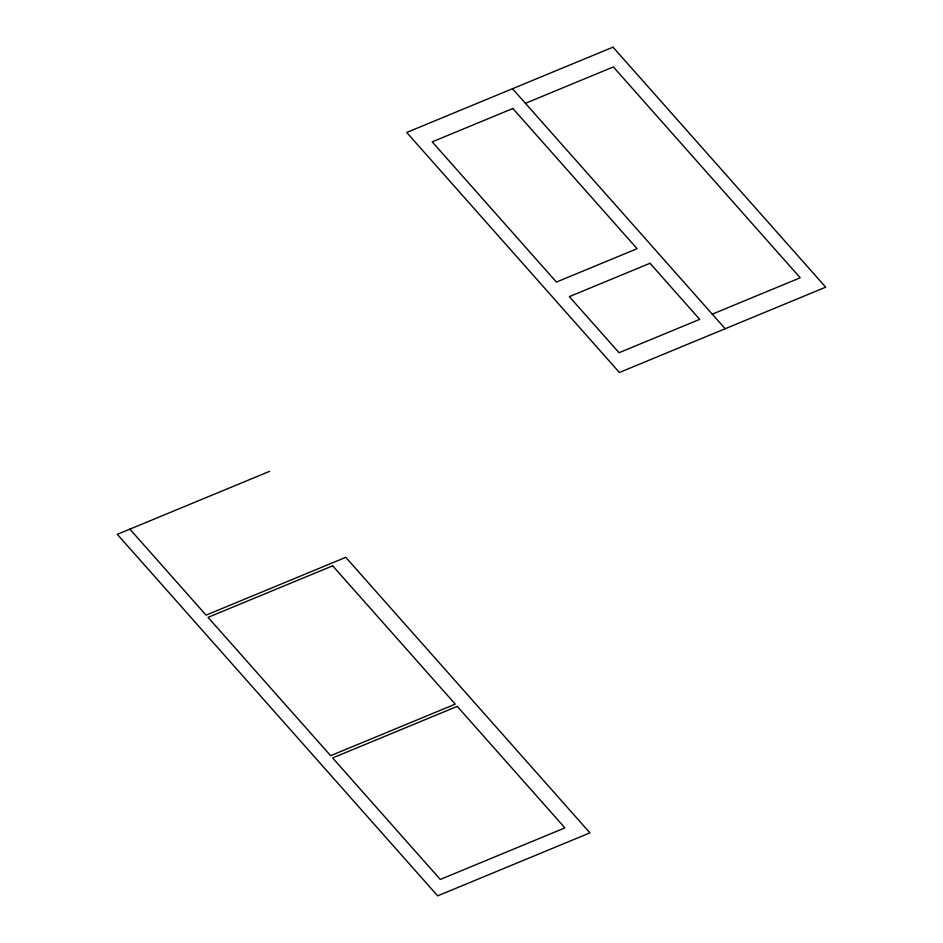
<?xml version="1.0" encoding="UTF-8"?>
<svg xmlns="http://www.w3.org/2000/svg" width="943" height="943" viewBox="0 0 943 943"><rect width="100%" height="100%" fill="white"/><g stroke="black" fill="none" stroke-linecap="round" stroke-linejoin="round"><path stroke-width="1.41" d="M525.416 103.306L613.363 66.929L800.206 277.784L712.26 314.16M269.58 471.347L117.309 534.339L437.658 895.85L589.929 832.858L345.775 557.337L206.069 615.131L129.875 529.141M512.497 88.725L725.179 328.742M613.009 47.15L406.716 132.48L619.398 372.497L825.691 287.167L613.009 47.15M512.862 108.504L432.2 141.863L556.429 282.063L637.091 248.693L512.862 108.504M650.01 263.274L569.348 296.644L619.044 352.717L699.694 319.359L650.01 263.274M332.679 565.812L208.061 617.37L330.628 755.697L455.257 704.138L332.679 565.812M457.249 706.378L332.62 757.936L440.287 879.442L564.916 827.883L457.249 706.378"/></g></svg>
